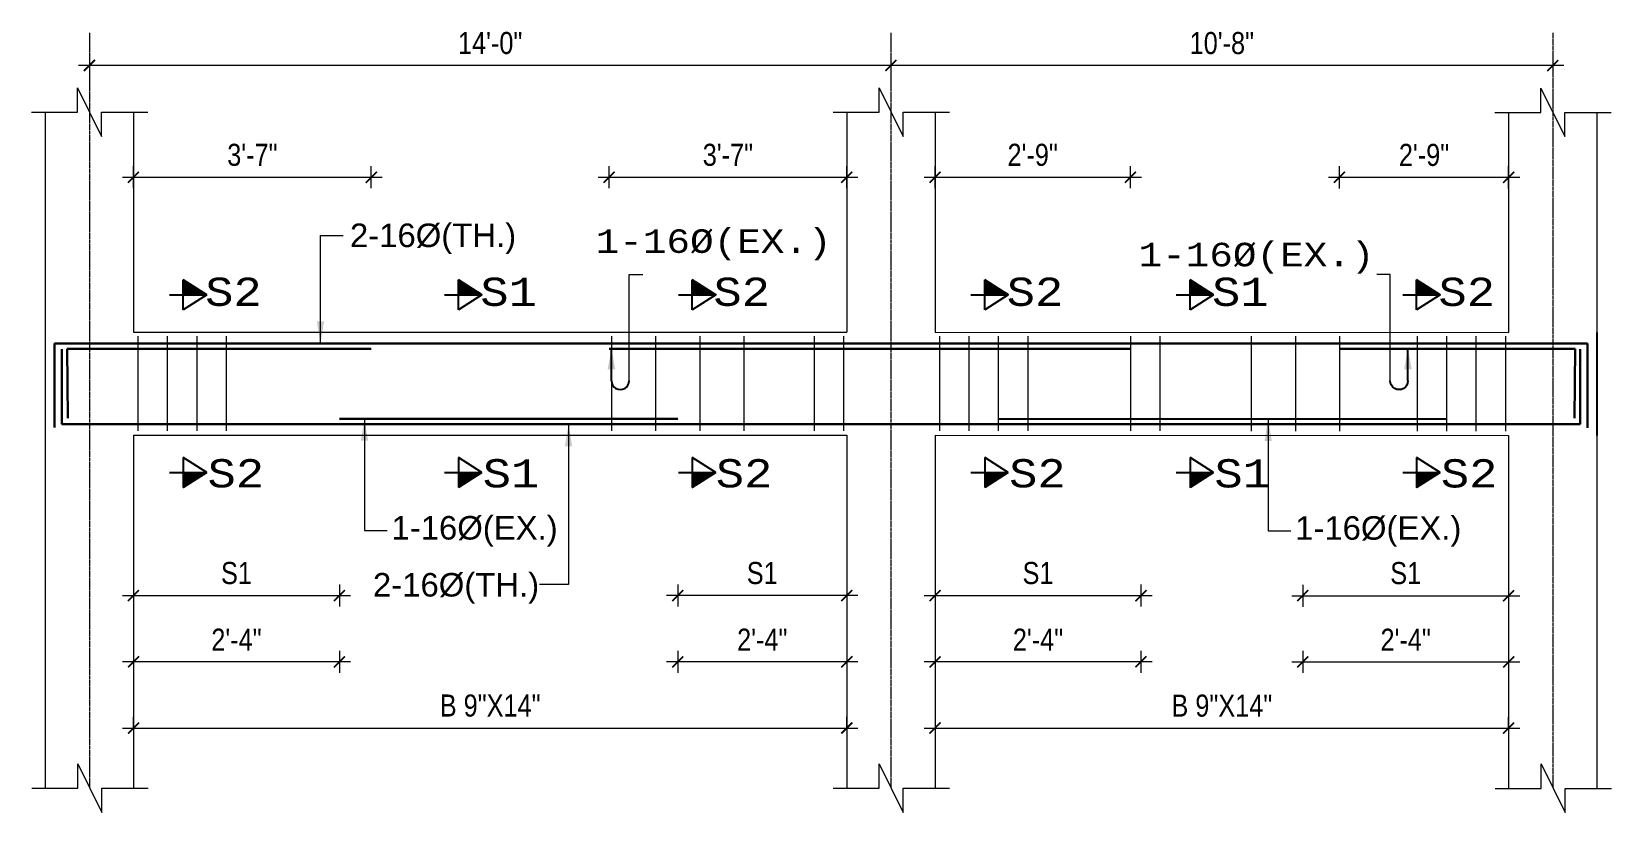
# Model space of a CAD drawing. Header units: inches. Extents: x -2812 to 9774, y -15726 to -746.
# Drawn here: x -1651.9 to -1222.3, y -12113.9 to -11901.6 of the extents above; entities that cross this region are included whole.
import ezdxf

# ---------------------------------------------------------------- set-up
doc = ezdxf.new("R2010")
doc.units = ezdxf.units.IN
doc.header["$LTSCALE"] = 17
doc.header["$MEASUREMENT"] = 0
for name, pattern in [('ACAD_ISO02W100', [15, 12, -3]), ('ACAD_ISO03W100', [30, 12, -18]), ('CENTER2', [1.125, 0.75, -0.125, 0.125, -0.125])]:
    doc.linetypes.add(name, pattern=pattern)
for name, color, linetype, lineweight in [('09 CONTINUITY', 7, 'Continuous', 9), ('15 CENTER', 113, 'CENTER2', 15), ('15 EXT BAR DIMENSION', 130, 'Continuous', 15), ('15 TEXT', 7, 'Continuous', 15), ('20 BEAM ELEVATION', 140, 'ACAD_ISO03W100', 20), ('20 BEAM SECTION ARROW', 7, 'ACAD_ISO02W100', 20), ('20 STIRRUPS', 137, 'Continuous', 20), ('25 BOT BAR', 12, 'Continuous', 25), ('30 EXTRABAR', 6, 'Continuous', 30), ('30 RENFORCEMENT', 12, 'Continuous', 30), ('MARK', 1, 'Continuous', 25), ('Profile ele', 4, 'Continuous', 25), ('RINF', 4, 'Continuous', 25)]:
    doc.layers.add(name, color=color, linetype=linetype, lineweight=lineweight)
doc.layers.add('Dim', color=1, linetype='Continuous')
doc.styles.add('ARIAL', font='arial.ttf')
doc.styles.add('CUNEW', font='cour.ttf')
doc.styles.add('ordinary', font='ARIALN.TTF')
doc.styles.add('TEX8', font='cour.ttf', dxfattribs={"width": 0.75})
doc.dimstyles.new('SUREN 1', dxfattribs={"dimtxt": 0.75, "dimasz": 6, "dimexe": 1.5, "dimexo": 1.5, "dimgap": 1, "dimtad": 1, "dimdec": 1, "dimzin": 3, "dimdsep": 46, "dimlunit": 4, "dimtxsty": 'TEX8', "dimblk": 'ARCHTICK', "dimcen": 0.09375, "dimclrd": 1, "dimclre": 1, "dimclrt": 256, "dimadec": 0, "dimazin": 0, "dimtfac": 0.75, "dimtdec": 1, "dimtmove": 1, "dimatfit": 3, "dimfxl": 1, "dimtolj": 1, "dimtzin": 0, "dimlwd": 9, "dimlwe": 9, "dimarcsym": 0})
doc.dimstyles.new('SUREN 4', dxfattribs={"dimtxt": 4, "dimasz": 3, "dimexe": 3, "dimexo": 0, "dimgap": 3, "dimtad": 1, "dimdec": 0, "dimzin": 3, "dimdsep": 46, "dimlunit": 4, "dimtxsty": 'ordinary', "dimblk": 'ARCHTICK', "dimcen": 8, "dimdle": 3, "dimclrd": 1, "dimclre": 5, "dimclrt": 256, "dimadec": 3, "dimazin": 0, "dimtfac": 1, "dimtdec": 0, "dimtmove": 1, "dimatfit": 3, "dimfxl": 3, "dimfxlon": 1, "dimfrac": 1, "dimtolj": 1, "dimtzin": 0, "dimlwd": 5, "dimlwe": 5, "dimarcsym": 0})

# ---------------------------------------------------------------- blocks, each defined once
blk = doc.blocks.new('_ArchTick')
at = {"color": 0, "linetype": 'ByBlock', "const_width": 0.15}
blk.add_lwpolyline([(-0.5, -0.5), (0.5, 0.5)], dxfattribs=at)
blk = doc.blocks.new('*D969')
at = {"layer": 'Defpoints', "color": 0, "transparency": 16777216}
for p in [(16906.73, -9217.06), (16962.73, -9217.06), (16962.73, -9260.67)]:
    blk.add_point(p, dxfattribs=at)
at = {"layer": 'Dim', "color": 5, "lineweight": 5, "transparency": 16777216}
for p, q in [((16906.73, -9257.67), (16906.73, -9263.67)), ((16962.73, -9257.67), (16962.73, -9263.67))]:
    blk.add_line(p, q, dxfattribs=at)
at = {"layer": 'Dim', "color": 1, "lineweight": 5, "transparency": 16777216}
blk.add_line((16903.73, -9260.67), (16965.73, -9260.67), dxfattribs=at)
at = {"layer": 'Dim', "color": 1, "lineweight": 5, "transparency": 16777216, "xscale": 3, "yscale": 3, "zscale": 3, "rotation": 180}
blk.add_blockref('_ArchTick', (16906.73, -9260.67), dxfattribs=at)
at = {"layer": 'Dim', "color": 1, "lineweight": 5, "transparency": 16777216, "xscale": 3, "yscale": 3, "zscale": 3}
blk.add_blockref('_ArchTick', (16962.73, -9260.67), dxfattribs=at)
at = {"layer": 'Dim', "transparency": 16777216, "insert": (16934.73, -9254.56), "char_height": 6, "attachment_point": 5, "style": 'ordinary'}
blk.add_mtext('\\A1;S1', dxfattribs=at)
blk = doc.blocks.new('*D970')
at = {"layer": 'Defpoints', "color": 0, "transparency": 16777216}
for p in [(16906.73, -9217.06), (16962.73, -9217.06), (16906.73, -9278.67)]:
    blk.add_point(p, dxfattribs=at)
at = {"layer": 'Dim', "color": 5, "lineweight": 5, "transparency": 16777216}
for p, q in [((16906.73, -9275.67), (16906.73, -9281.67)), ((16962.73, -9275.67), (16962.73, -9281.67))]:
    blk.add_line(p, q, dxfattribs=at)
at = {"layer": 'Dim', "color": 1, "lineweight": 5, "transparency": 16777216}
blk.add_line((16965.73, -9278.67), (16903.73, -9278.67), dxfattribs=at)
at = {"layer": 'Dim', "color": 1, "lineweight": 5, "transparency": 16777216, "xscale": 3, "yscale": 3, "zscale": 3, "rotation": 180}
blk.add_blockref('_ArchTick', (16906.73, -9278.67), dxfattribs=at)
at = {"layer": 'Dim', "color": 1, "lineweight": 5, "transparency": 16777216, "xscale": 3, "yscale": 3, "zscale": 3}
blk.add_blockref('_ArchTick', (16962.73, -9278.67), dxfattribs=at)
at = {"layer": 'Dim', "transparency": 16777216, "insert": (16934.73, -9272.65), "char_height": 6, "attachment_point": 5, "style": 'ordinary'}
blk.add_mtext('\\A1;2\'-4"', dxfattribs=at)
blk = doc.blocks.new('*D971')
at = {"layer": 'Defpoints', "color": 0, "transparency": 16777216}
for p in [(17124.73, -9217.06), (17180.73, -9217.06), (17180.73, -9260.67)]:
    blk.add_point(p, dxfattribs=at)
at = {"layer": 'Dim', "color": 5, "lineweight": 5, "transparency": 16777216}
for p, q in [((17124.73, -9257.67), (17124.73, -9263.67)), ((17180.73, -9257.67), (17180.73, -9263.67))]:
    blk.add_line(p, q, dxfattribs=at)
at = {"layer": 'Dim', "color": 1, "lineweight": 5, "transparency": 16777216}
blk.add_line((17121.73, -9260.67), (17183.73, -9260.67), dxfattribs=at)
at = {"layer": 'Dim', "color": 1, "lineweight": 5, "transparency": 16777216, "xscale": 3, "yscale": 3, "zscale": 3, "rotation": 180}
blk.add_blockref('_ArchTick', (17124.73, -9260.67), dxfattribs=at)
at = {"layer": 'Dim', "color": 1, "lineweight": 5, "transparency": 16777216, "xscale": 3, "yscale": 3, "zscale": 3}
blk.add_blockref('_ArchTick', (17180.73, -9260.67), dxfattribs=at)
at = {"layer": 'Dim', "transparency": 16777216, "insert": (17152.73, -9254.56), "char_height": 6, "attachment_point": 5, "style": 'ordinary'}
blk.add_mtext('\\A1;S1', dxfattribs=at)
blk = doc.blocks.new('*D972')
at = {"layer": 'Defpoints', "color": 0, "transparency": 16777216}
for p in [(17124.73, -9217.06), (17180.73, -9217.06), (17124.73, -9278.67)]:
    blk.add_point(p, dxfattribs=at)
at = {"layer": 'Dim', "color": 5, "lineweight": 5, "transparency": 16777216}
for p, q in [((17124.73, -9275.67), (17124.73, -9281.67)), ((17180.73, -9275.67), (17180.73, -9281.67))]:
    blk.add_line(p, q, dxfattribs=at)
at = {"layer": 'Dim', "color": 1, "lineweight": 5, "transparency": 16777216}
blk.add_line((17183.73, -9278.67), (17121.73, -9278.67), dxfattribs=at)
at = {"layer": 'Dim', "color": 1, "lineweight": 5, "transparency": 16777216, "xscale": 3, "yscale": 3, "zscale": 3, "rotation": 180}
blk.add_blockref('_ArchTick', (17124.73, -9278.67), dxfattribs=at)
at = {"layer": 'Dim', "color": 1, "lineweight": 5, "transparency": 16777216, "xscale": 3, "yscale": 3, "zscale": 3}
blk.add_blockref('_ArchTick', (17180.73, -9278.67), dxfattribs=at)
at = {"layer": 'Dim', "transparency": 16777216, "insert": (17152.73, -9272.65), "char_height": 6, "attachment_point": 5, "style": 'ordinary'}
blk.add_mtext('\\A1;2\'-4"', dxfattribs=at)
blk = doc.blocks.new('*D973')
at = {"layer": 'Defpoints', "color": 0, "transparency": 16777216}
for p in [(17054.73, -9217.06), (17100.73, -9217.06), (17054.73, -9260.67)]:
    blk.add_point(p, dxfattribs=at)
at = {"layer": 'Dim', "color": 5, "lineweight": 5, "transparency": 16777216}
for p, q in [((17054.73, -9257.67), (17054.73, -9263.67)), ((17100.73, -9257.67), (17100.73, -9263.67))]:
    blk.add_line(p, q, dxfattribs=at)
at = {"layer": 'Dim', "color": 1, "lineweight": 5, "transparency": 16777216}
blk.add_line((17103.73, -9260.67), (17051.73, -9260.67), dxfattribs=at)
at = {"layer": 'Dim', "color": 1, "lineweight": 5, "transparency": 16777216, "xscale": 3, "yscale": 3, "zscale": 3, "rotation": 180}
blk.add_blockref('_ArchTick', (17054.73, -9260.67), dxfattribs=at)
at = {"layer": 'Dim', "color": 1, "lineweight": 5, "transparency": 16777216, "xscale": 3, "yscale": 3, "zscale": 3}
blk.add_blockref('_ArchTick', (17100.73, -9260.67), dxfattribs=at)
at = {"layer": 'Dim', "transparency": 16777216, "insert": (17077.73, -9254.56), "char_height": 6, "attachment_point": 5, "style": 'ordinary'}
blk.add_mtext('\\A1;S1', dxfattribs=at)
blk = doc.blocks.new('*D974')
at = {"layer": 'Defpoints', "color": 0, "transparency": 16777216}
for p in [(17054.73, -9217.06), (17100.73, -9217.06), (17054.73, -9278.67)]:
    blk.add_point(p, dxfattribs=at)
at = {"layer": 'Dim', "color": 5, "lineweight": 5, "transparency": 16777216}
for p, q in [((17054.73, -9275.67), (17054.73, -9281.67)), ((17100.73, -9275.67), (17100.73, -9281.67))]:
    blk.add_line(p, q, dxfattribs=at)
at = {"layer": 'Dim', "color": 1, "lineweight": 5, "transparency": 16777216}
blk.add_line((17103.73, -9278.67), (17051.73, -9278.67), dxfattribs=at)
at = {"layer": 'Dim', "color": 1, "lineweight": 5, "transparency": 16777216, "xscale": 3, "yscale": 3, "zscale": 3, "rotation": 180}
blk.add_blockref('_ArchTick', (17054.73, -9278.67), dxfattribs=at)
at = {"layer": 'Dim', "color": 1, "lineweight": 5, "transparency": 16777216, "xscale": 3, "yscale": 3, "zscale": 3}
blk.add_blockref('_ArchTick', (17100.73, -9278.67), dxfattribs=at)
at = {"layer": 'Dim', "transparency": 16777216, "insert": (17077.73, -9272.65), "char_height": 6, "attachment_point": 5, "style": 'ordinary'}
blk.add_mtext('\\A1;2\'-4"', dxfattribs=at)
blk = doc.blocks.new('*D975')
at = {"layer": 'Defpoints', "color": 0, "transparency": 16777216}
for p in [(17224.73, -9217.08), (17280.73, -9217.08), (17280.73, -9260.69)]:
    blk.add_point(p, dxfattribs=at)
at = {"layer": 'Dim', "color": 5, "lineweight": 5, "transparency": 16777216}
for p, q in [((17224.73, -9257.69), (17224.73, -9263.69)), ((17280.73, -9257.69), (17280.73, -9263.69))]:
    blk.add_line(p, q, dxfattribs=at)
at = {"layer": 'Dim', "color": 1, "lineweight": 5, "transparency": 16777216}
blk.add_line((17221.73, -9260.69), (17283.73, -9260.69), dxfattribs=at)
at = {"layer": 'Dim', "color": 1, "lineweight": 5, "transparency": 16777216, "xscale": 3, "yscale": 3, "zscale": 3, "rotation": 180}
blk.add_blockref('_ArchTick', (17224.73, -9260.69), dxfattribs=at)
at = {"layer": 'Dim', "color": 1, "lineweight": 5, "transparency": 16777216, "xscale": 3, "yscale": 3, "zscale": 3}
blk.add_blockref('_ArchTick', (17280.73, -9260.69), dxfattribs=at)
at = {"layer": 'Dim', "transparency": 16777216, "insert": (17252.73, -9254.58), "char_height": 6, "attachment_point": 5, "style": 'ordinary'}
blk.add_mtext('\\A1;S1', dxfattribs=at)
blk = doc.blocks.new('*D976')
at = {"layer": 'Defpoints', "color": 0, "transparency": 16777216}
for p in [(17224.73, -9217.08), (17280.73, -9217.08), (17280.73, -9278.69)]:
    blk.add_point(p, dxfattribs=at)
at = {"layer": 'Dim', "color": 5, "lineweight": 5, "transparency": 16777216}
for p, q in [((17224.73, -9275.69), (17224.73, -9281.69)), ((17280.73, -9275.69), (17280.73, -9281.69))]:
    blk.add_line(p, q, dxfattribs=at)
at = {"layer": 'Dim', "color": 1, "lineweight": 5, "transparency": 16777216}
blk.add_line((17221.73, -9278.69), (17283.73, -9278.69), dxfattribs=at)
at = {"layer": 'Dim', "color": 1, "lineweight": 5, "transparency": 16777216, "xscale": 3, "yscale": 3, "zscale": 3, "rotation": 180}
blk.add_blockref('_ArchTick', (17224.73, -9278.69), dxfattribs=at)
at = {"layer": 'Dim', "color": 1, "lineweight": 5, "transparency": 16777216, "xscale": 3, "yscale": 3, "zscale": 3}
blk.add_blockref('_ArchTick', (17280.73, -9278.69), dxfattribs=at)
at = {"layer": 'Dim', "transparency": 16777216, "insert": (17252.73, -9272.67), "char_height": 6, "attachment_point": 5, "style": 'ordinary'}
blk.add_mtext('\\A1;2\'-4"', dxfattribs=at)
blk = doc.blocks.new('*D977')
at = {"layer": 'Defpoints', "color": 0, "transparency": 16777216}
for p in [(16906.73, -9296.67), (17100.73, -9296.67), (17100.73, -9296.67)]:
    blk.add_point(p, dxfattribs=at)
at = {"layer": 'Dim', "color": 5, "lineweight": 5, "transparency": 16777216}
for p, q in [((16906.73, -9296.67), (16906.73, -9293.67)), ((17100.73, -9296.67), (17100.73, -9293.67))]:
    blk.add_line(p, q, dxfattribs=at)
at = {"layer": 'Dim', "color": 1, "lineweight": 5, "transparency": 16777216}
blk.add_line((16903.73, -9296.67), (17103.73, -9296.67), dxfattribs=at)
at = {"layer": 'Dim', "color": 1, "lineweight": 5, "transparency": 16777216, "xscale": 3, "yscale": 3, "zscale": 3, "rotation": 180}
blk.add_blockref('_ArchTick', (16906.73, -9296.67), dxfattribs=at)
at = {"layer": 'Dim', "color": 1, "lineweight": 5, "transparency": 16777216, "xscale": 3, "yscale": 3, "zscale": 3}
blk.add_blockref('_ArchTick', (17100.73, -9296.67), dxfattribs=at)
at = {"layer": 'Dim', "transparency": 16777216, "insert": (17003.73, -9290.6), "char_height": 6, "attachment_point": 5, "style": 'ordinary'}
blk.add_mtext('\\A1;B 9"X14"', dxfattribs=at)
blk = doc.blocks.new('*D978')
at = {"layer": 'Defpoints', "color": 0, "transparency": 16777216}
for p in [(17124.73, -9296.67), (17280.73, -9296.69, 0), (17280.73, -9296.69)]:
    blk.add_point(p, dxfattribs=at)
at = {"layer": 'Dim', "color": 5, "lineweight": 5, "transparency": 16777216}
for p, q in [((17280.73, -9296.69), (17280.73, -9293.69)), ((17124.73, -9296.67), (17124.73, -9299.69))]:
    blk.add_line(p, q, dxfattribs=at)
at = {"layer": 'Dim', "color": 1, "lineweight": 5, "transparency": 16777216}
blk.add_line((17121.73, -9296.69), (17283.73, -9296.69), dxfattribs=at)
at = {"layer": 'Dim', "color": 1, "lineweight": 5, "transparency": 16777216, "xscale": 3, "yscale": 3, "zscale": 3, "rotation": 180}
blk.add_blockref('_ArchTick', (17124.73, -9296.69), dxfattribs=at)
at = {"layer": 'Dim', "color": 1, "lineweight": 5, "transparency": 16777216, "xscale": 3, "yscale": 3, "zscale": 3}
blk.add_blockref('_ArchTick', (17280.73, -9296.69), dxfattribs=at)
at = {"layer": 'Dim', "transparency": 16777216, "insert": (17202.73, -9290.62), "char_height": 6, "attachment_point": 5, "style": 'ordinary'}
blk.add_mtext('\\A1;B 9"X14"', dxfattribs=at)
blk = doc.blocks.new('A$C760A2D39')
at = {"layer": 'MARK', "color": 2}
blk.add_line((0.65, 1.5), (0.65, 6.92), dxfattribs=at)
blk.add_ellipse((2.15, 1.5), major_axis=(-1.06, 1.06), ratio=1, start_param=0.785398, end_param=3.926991, dxfattribs=at)
blk.add_solid([(1.3, 3.47), (0.65, 6.93), (0, 3.47)], dxfattribs=at)
blk = doc.blocks.new('A$C685A745A')
at = {"layer": '20 BEAM ELEVATION', "linetype": 'Continuous', "lineweight": 20, "ltscale": 10}
blk.add_lwpolyline([(3.65, 1.47), (3.65, 19.57), (5.96, 19.57)], dxfattribs=at)
at = {"layer": '20 BEAM SECTION ARROW', "color": 6, "linetype": 'Continuous'}
blk.add_blockref('A$C760A2D39', (0, -0.01), dxfattribs=at)
blk = doc.blocks.new('*D979')
at = {"layer": 'Defpoints', "color": 0, "transparency": 16777216}
for p in [(17177.84, -9146.89), (17124.73, -9189.06), (17177.84, -9193.58)]:
    blk.add_point(p, dxfattribs=at)
at = {"layer": 'Dim', "color": 1, "lineweight": 5, "transparency": 16777216}
blk.add_line((17121.73, -9146.89), (17180.84, -9146.89), dxfattribs=at)
at = {"layer": 'Dim', "color": 5, "lineweight": 5, "transparency": 16777216}
for p, q in [((17124.73, -9149.89), (17124.73, -9143.89)), ((17177.84, -9149.89), (17177.84, -9143.89))]:
    blk.add_line(p, q, dxfattribs=at)
at = {"layer": 'Dim', "color": 1, "lineweight": 5, "transparency": 16777216, "xscale": 3, "yscale": 3, "zscale": 3, "rotation": 180}
blk.add_blockref('_ArchTick', (17124.73, -9146.89), dxfattribs=at)
at = {"layer": 'Dim', "color": 1, "lineweight": 5, "transparency": 16777216, "xscale": 3, "yscale": 3, "zscale": 3}
blk.add_blockref('_ArchTick', (17177.84, -9146.89), dxfattribs=at)
at = {"layer": 'Dim', "transparency": 16777216, "insert": (17151.28, -9140.83), "char_height": 6, "attachment_point": 5, "style": 'ordinary'}
blk.add_mtext('\\A1;2\'-9"', dxfattribs=at)
blk = doc.blocks.new('*D980')
at = {"layer": 'Defpoints', "color": 0, "transparency": 16777216}
for p in [(17280.73, -9146.91), (17280.73, -9189.08), (17234.72, -9193.58)]:
    blk.add_point(p, dxfattribs=at)
at = {"layer": 'Dim', "color": 1, "lineweight": 5, "transparency": 16777216}
blk.add_line((17231.72, -9146.91), (17283.73, -9146.91), dxfattribs=at)
at = {"layer": 'Dim', "color": 5, "lineweight": 5, "transparency": 16777216}
for p, q in [((17234.72, -9149.91), (17234.72, -9143.91)), ((17280.73, -9149.91), (17280.73, -9143.91))]:
    blk.add_line(p, q, dxfattribs=at)
at = {"layer": 'Dim', "color": 1, "lineweight": 5, "transparency": 16777216, "xscale": 3, "yscale": 3, "zscale": 3, "rotation": 180}
blk.add_blockref('_ArchTick', (17234.72, -9146.91), dxfattribs=at)
at = {"layer": 'Dim', "color": 1, "lineweight": 5, "transparency": 16777216, "xscale": 3, "yscale": 3, "zscale": 3}
blk.add_blockref('_ArchTick', (17280.73, -9146.91), dxfattribs=at)
at = {"layer": 'Dim', "transparency": 16777216, "insert": (17257.72, -9140.85), "char_height": 6, "attachment_point": 5, "style": 'ordinary'}
blk.add_mtext('\\A1;2\'-9"', dxfattribs=at)
blk = doc.blocks.new('*D981')
at = {"layer": 'Defpoints', "color": 0, "transparency": 16777216}
for p in [(16971.39, -9146.89), (16906.73, -9189.06), (16971.39, -9193.57, 0)]:
    blk.add_point(p, dxfattribs=at)
at = {"layer": 'Dim', "color": 1, "lineweight": 5, "transparency": 16777216}
blk.add_line((16903.73, -9146.89), (16974.39, -9146.89), dxfattribs=at)
at = {"layer": 'Dim', "color": 5, "lineweight": 5, "transparency": 16777216}
for p, q in [((16906.73, -9149.89), (16906.73, -9143.89)), ((16971.39, -9149.89), (16971.39, -9143.89))]:
    blk.add_line(p, q, dxfattribs=at)
at = {"layer": 'Dim', "color": 1, "lineweight": 5, "transparency": 16777216, "xscale": 3, "yscale": 3, "zscale": 3, "rotation": 180}
blk.add_blockref('_ArchTick', (16906.73, -9146.89), dxfattribs=at)
at = {"layer": 'Dim', "color": 1, "lineweight": 5, "transparency": 16777216, "xscale": 3, "yscale": 3, "zscale": 3}
blk.add_blockref('_ArchTick', (16971.39, -9146.89), dxfattribs=at)
at = {"layer": 'Dim', "transparency": 16777216, "insert": (16939.06, -9140.83), "char_height": 6, "attachment_point": 5, "style": 'ordinary'}
blk.add_mtext('\\A1;3\'-7"', dxfattribs=at)
blk = doc.blocks.new('*D982')
at = {"layer": 'Defpoints', "color": 0, "transparency": 16777216}
for p in [(17100.73, -9146.89), (17036.06, -9189.06), (17100.73, -9193.57, 0)]:
    blk.add_point(p, dxfattribs=at)
at = {"layer": 'Dim', "color": 1, "lineweight": 5, "transparency": 16777216}
blk.add_line((17033.06, -9146.89), (17103.73, -9146.89), dxfattribs=at)
at = {"layer": 'Dim', "color": 5, "lineweight": 5, "transparency": 16777216}
for p, q in [((17036.06, -9149.89), (17036.06, -9143.89)), ((17100.73, -9149.89), (17100.73, -9143.89))]:
    blk.add_line(p, q, dxfattribs=at)
at = {"layer": 'Dim', "color": 1, "lineweight": 5, "transparency": 16777216, "xscale": 3, "yscale": 3, "zscale": 3, "rotation": 180}
blk.add_blockref('_ArchTick', (17036.06, -9146.89), dxfattribs=at)
at = {"layer": 'Dim', "color": 1, "lineweight": 5, "transparency": 16777216, "xscale": 3, "yscale": 3, "zscale": 3}
blk.add_blockref('_ArchTick', (17100.73, -9146.89), dxfattribs=at)
at = {"layer": 'Dim', "transparency": 16777216, "insert": (17068.39, -9140.83), "char_height": 6, "attachment_point": 5, "style": 'ordinary'}
blk.add_mtext('\\A1;3\'-7"', dxfattribs=at)
blk = doc.blocks.new('*D1429')
at = {"layer": 'Defpoints', "color": 0, "transparency": 16777216}
for p in [(16894.73, -9107.58), (17112.73, -9107.58), (16894.73, -9116.48)]:
    blk.add_point(p, dxfattribs=at)
at = {"layer": 'Dim', "color": 1, "lineweight": 5, "transparency": 16777216}
blk.add_line((17115.73, -9116.48), (16891.73, -9116.48), dxfattribs=at)
at = {"layer": 'Dim', "color": 5, "lineweight": 5, "transparency": 16777216}
for p, q in [((16894.73, -9113.48), (16894.73, -9119.48)), ((17112.73, -9113.48), (17112.73, -9119.48))]:
    blk.add_line(p, q, dxfattribs=at)
at = {"layer": 'Dim', "color": 1, "lineweight": 5, "transparency": 16777216, "xscale": 3, "yscale": 3, "zscale": 3, "rotation": 180}
blk.add_blockref('_ArchTick', (16894.73, -9116.48), dxfattribs=at)
at = {"layer": 'Dim', "color": 1, "lineweight": 5, "transparency": 16777216, "xscale": 3, "yscale": 3, "zscale": 3}
blk.add_blockref('_ArchTick', (17112.73, -9116.48), dxfattribs=at)
at = {"layer": 'Dim', "transparency": 16777216, "insert": (17003.73, -9110.42), "char_height": 6, "attachment_point": 5, "style": 'ordinary'}
blk.add_mtext('\\A1;14\'-0"', dxfattribs=at)
blk = doc.blocks.new('*D1430')
at = {"layer": 'Defpoints', "color": 0, "transparency": 16777216}
for p in [(17112.73, -9107.58), (17292.73, -9107.6, 0), (17112.73, -9116.5)]:
    blk.add_point(p, dxfattribs=at)
at = {"layer": 'Dim', "color": 1, "lineweight": 5, "transparency": 16777216}
blk.add_line((17295.73, -9116.5), (17109.73, -9116.5), dxfattribs=at)
at = {"layer": 'Dim', "color": 5, "lineweight": 5, "transparency": 16777216}
for p, q in [((17112.73, -9113.5), (17112.73, -9119.5)), ((17292.73, -9113.5), (17292.73, -9119.5))]:
    blk.add_line(p, q, dxfattribs=at)
at = {"layer": 'Dim', "color": 1, "lineweight": 5, "transparency": 16777216, "xscale": 3, "yscale": 3, "zscale": 3, "rotation": 180}
blk.add_blockref('_ArchTick', (17112.73, -9116.5), dxfattribs=at)
at = {"layer": 'Dim', "color": 1, "lineweight": 5, "transparency": 16777216, "xscale": 3, "yscale": 3, "zscale": 3}
blk.add_blockref('_ArchTick', (17292.73, -9116.5), dxfattribs=at)
at = {"layer": 'Dim', "transparency": 16777216, "insert": (17202.73, -9110.44), "char_height": 6, "attachment_point": 5, "style": 'ordinary'}
blk.add_mtext('\\A1;10\'-8"', dxfattribs=at)
blk = doc.blocks.new('BS5')
at = {"layer": 'RINF'}
h = blk.add_hatch(dxfattribs=at)
h.set_pattern_fill('ANSI31', color=1, scale=0.029257, style=0)
h.set_pattern_definition([(135.000000013, (-53009.1867894, -24567.486549), (0.00271529004177, 0.00271529004057), [])])
h.paths.add_polyline_path([(16920.23, -9174.76), (16926.63, -9178.85), (16920.23, -9178.85)])
h = blk.add_hatch(dxfattribs=at)
h.set_pattern_fill('ANSI31', color=1, scale=0.029257, style=0)
h.set_pattern_definition([(135.000000013, (-52934.346528, -24567.486549), (0.00271529004177, 0.00271529004057), [])])
h.paths.add_polyline_path([(16995.07, -9174.76), (17001.47, -9178.85), (16995.07, -9178.85)])
h = blk.add_hatch(dxfattribs=at)
h.set_pattern_fill('ANSI31', color=1, scale=0.029257, style=0)
h.set_pattern_definition([(135.000000013, (-52870.7125903, -24567.486549), (0.00271529004177, 0.00271529004057), [])])
h.paths.add_polyline_path([(17058.7, -9174.76), (17065.11, -9178.85), (17058.7, -9178.85)])
h = blk.add_hatch(dxfattribs=at)
h.set_pattern_fill('ANSI31', color=1, scale=0.029257, style=0)
h.set_pattern_definition([(135.000000013, (-52791.1867894, -24567.486549), (0.00271529004177, 0.00271529004057), [])])
h.paths.add_polyline_path([(17138.23, -9174.76), (17144.63, -9178.85), (17138.23, -9178.85)])
h = blk.add_hatch(dxfattribs=at)
h.set_pattern_fill('ANSI31', color=1, scale=0.029257, style=0)
h.set_pattern_definition([(135.000000013, (-53133.346528, -24567.496407), (0.00271529004177, 0.00271529004057), [])])
h.paths.add_polyline_path([(17194.07, -9174.77), (17200.47, -9178.86), (17194.07, -9178.86)])
h = blk.add_hatch(dxfattribs=at)
h.set_pattern_fill('ANSI31', color=1, scale=0.029257, style=0)
h.set_pattern_definition([(135.000000013, (-52673.7545873, -24567.506265), (0.00271529004177, 0.00271529004057), [])])
h.paths.add_polyline_path([(17255.66, -9174.78), (17262.06, -9178.87), (17255.66, -9178.87)])
h = blk.add_hatch(dxfattribs=at)
h.set_pattern_fill('ANSI31', color=1, scale=1.6, style=0)
h.set_pattern_definition([(135.000000013, (-3778082.79719, -826360.30706), (0.148492424155, 0.148492424089), [])])
h.paths.add_polyline_path([(16920.23, -9231.25), (16926.63, -9227.16), (16920.23, -9227.16)])
h = blk.add_hatch(dxfattribs=at)
h.set_pattern_fill('ANSI31', color=1, scale=1.6, style=0)
h.set_pattern_definition([(135.000000013, (-3778007.95692, -826360.30706), (0.148492424155, 0.148492424089), [])])
h.paths.add_polyline_path([(16995.07, -9231.25), (17001.47, -9227.16), (16995.07, -9227.16)])
h = blk.add_hatch(dxfattribs=at)
h.set_pattern_fill('ANSI31', color=1, scale=1.6, style=0)
h.set_pattern_definition([(135.000000013, (-3777944.32299, -826360.30706), (0.148492424155, 0.148492424089), [])])
h.paths.add_polyline_path([(17058.7, -9231.25), (17065.11, -9227.16), (17058.7, -9227.16)])
h = blk.add_hatch(dxfattribs=at)
h.set_pattern_fill('ANSI31', color=1, scale=1.6, style=0)
h.set_pattern_definition([(135.000000013, (-3777864.79719, -826360.30706), (0.148492424155, 0.148492424089), [])])
h.paths.add_polyline_path([(17138.23, -9231.25), (17144.63, -9227.16), (17138.23, -9227.16)])
h = blk.add_hatch(dxfattribs=at)
h.set_pattern_fill('ANSI31', color=1, scale=1.6, style=0)
h.set_pattern_definition([(135.000000013, (-3778206.95692, -826360.31692), (0.148492424155, 0.148492424089), [])])
h.paths.add_polyline_path([(17194.07, -9231.26), (17200.47, -9227.17), (17194.07, -9227.17)])
h = blk.add_hatch(dxfattribs=at)
h.set_pattern_fill('ANSI31', color=1, scale=1.6, style=0)
h.set_pattern_definition([(135.000000013, (-3777747.36498, -826360.32677), (0.148492424155, 0.148492424089), [])])
h.paths.add_polyline_path([(17255.66, -9231.27), (17262.06, -9227.18), (17255.66, -9227.18)])
at = {"layer": '09 CONTINUITY', "color": 2, "lineweight": 5, "ltscale": 25}
for points in [[(16879.01, -9129.23), (16891.51, -9129.23), (16891.51, -9122.6), (16898.05, -9135.78), (16898.05, -9129.23), (16910.63, -9129.23)], [(17097.01, -9129.23), (17109.51, -9129.23), (17109.51, -9122.6), (17116.05, -9135.78), (17116.05, -9129.23), (17128.63, -9129.23)], [(16879.05, -9313.06), (16891.56, -9313.06), (16891.56, -9306.43), (16898.09, -9319.61), (16898.09, -9313.06), (16910.68, -9313.06)], [(17097.05, -9313.06), (17109.56, -9313.06), (17109.56, -9306.43), (17116.09, -9319.61), (17116.09, -9313.06), (17128.68, -9313.06)]]:
    blk.add_lwpolyline(points, dxfattribs=at)
at = {"layer": '09 CONTINUITY', "color": 2, "lineweight": 5, "ltscale": 25, "elevation": 0}
for points in [[(17277.01, -9129.25), (17289.51, -9129.25), (17289.51, -9122.62), (17296.05, -9135.79), (17296.05, -9129.25), (17308.63, -9129.25)], [(17277.05, -9313.08), (17289.56, -9313.08), (17289.56, -9306.45), (17296.09, -9319.63), (17296.09, -9313.08), (17308.68, -9313.08)]]:
    blk.add_lwpolyline(points, dxfattribs=at)
at = {"layer": '15 CENTER', "ltscale": 0.05}
for p, q in [((16894.73, -9107.58), (16894.73, -9312.82)), ((17112.73, -9107.58), (17112.73, -9312.82)), ((17292.73, -9107.6, 0), (17292.73, -9312.84, 0))]:
    blk.add_line(p, q, dxfattribs=at)
at = {"layer": '20 BEAM ELEVATION', "linetype": 'ByBlock', "ltscale": 20}
for p, q in [((16882.73, -9129.23), (16882.73, -9217.06)), ((16906.73, -9129.23), (16906.73, -9189.06)), ((17100.73, -9129.23), (17100.73, -9189.06)), ((17124.73, -9129.23), (17124.73, -9189.06)), ((17280.73, -9129.25, 0), (17280.73, -9189.08, 0)), ((17304.73, -9129.25, 0), (17304.73, -9189.08, 0)), ((16906.73, -9189.06), (17100.73, -9189.06)), ((17124.73, -9189.06), (17280.73, -9189.08, 0)), ((16882.73, -9217.06), (16882.73, -9313.06)), ((16906.73, -9217.06), (16906.73, -9313.06)), ((16906.73, -9217.06), (17100.73, -9217.06)), ((17100.73, -9217.06), (17100.73, -9313.06)), ((17124.73, -9217.06), (17124.73, -9313.06)), ((17124.73, -9217.06), (17280.73, -9217.08, 0)), ((17280.73, -9217.08, 0), (17280.73, -9313.08, 0)), ((17304.73, -9217.08, 0), (17304.73, -9313.08, 0))]:
    blk.add_line(p, q, dxfattribs=at)
at = {"layer": '20 STIRRUPS'}
for p, q in [((16907.92, -9190.12), (16907.92, -9215.89)), ((16915.92, -9190.12), (16915.92, -9215.89)), ((16923.92, -9190.12), (16923.92, -9215.89)), ((16931.92, -9190.12), (16931.92, -9215.89)), ((17036.72, -9190.12), (17036.72, -9215.89)), ((17048.72, -9190.12), (17048.72, -9215.89)), ((17060.72, -9190.12), (17060.72, -9215.89)), ((17072.72, -9190.12), (17072.72, -9215.89)), ((17091.84, -9190.12), (17091.84, -9215.89)), ((17099.84, -9190.12), (17099.84, -9215.89)), ((17125.92, -9190.12), (17125.92, -9215.89)), ((17133.92, -9190.12), (17133.92, -9215.89)), ((17141.92, -9190.12), (17141.92, -9215.89)), ((17149.92, -9190.12), (17149.92, -9215.89)), ((17177.84, -9190.12), (17177.84, -9215.89)), ((17185.84, -9190.12), (17185.84, -9215.89)), ((17210.72, -9190.14, 0), (17210.72, -9215.91, 0)), ((17222.72, -9190.14, 0), (17222.72, -9215.91, 0)), ((17234.72, -9190.14, 0), (17234.72, -9215.91, 0)), ((17255.84, -9190.14, 0), (17255.84, -9215.91, 0)), ((17263.84, -9190.14, 0), (17263.84, -9215.91, 0)), ((17271.84, -9190.14, 0), (17271.84, -9215.91, 0)), ((17279.84, -9190.14, 0), (17279.84, -9215.91, 0))]:
    blk.add_line(p, q, dxfattribs=at)
at = {"layer": '30 EXTRABAR', "lineweight": 30, "ltscale": 0.75}
for p, q in [((16888.71, -9193.56, 0), (16888.85, -9212.38, 0)), ((17234.72, -9193.58, 0), (17298.78, -9193.58, 0)), ((17298.78, -9193.58, 0), (17298.6, -9212.4, 0)), ((16962.73, -9212.59), (17054.73, -9212.6)), ((17141.92, -9212.61), (17263.84, -9212.64, 0))]:
    blk.add_line(p, q, dxfattribs=at)
at = {"layer": '30 EXTRABAR', "lineweight": 30, "ltscale": 0.75, "elevation": 0, "flags": 128}
for points in [[(16888.71, -9193.56), (16971.39, -9193.57)], [(17036.06, -9193.56), (17177.84, -9193.58)]]:
    blk.add_lwpolyline(points, dxfattribs=at)
at = {"layer": '30 RENFORCEMENT', "lineweight": 30, "ltscale": 0.75}
for p, q in [((16885.26, -9192.09), (16885.26, -9214.98)), ((16885.26, -9192.11), (17302.2, -9192.11, 0)), ((16887.26, -9193.62), (16887.26, -9214.06)), ((17300.2, -9193.64, 0), (17300.2, -9214.08, 0)), ((17302.2, -9192.11, 0), (17302.2, -9215, 0)), ((16887.26, -9214.06), (16888.41, -9214.06)), ((16888.41, -9214.06), (17300.2, -9214.08, 0))]:
    blk.add_line(p, q, dxfattribs=at)
at = {"layer": 'Profile ele'}
blk.add_line((17304.73, -9189.08, 0), (17304.73, -9217.08, 0), dxfattribs=at)
at = {"layer": 'RINF', "color": 1}
for p, q in [((16920.23, -9182.94), (16920.23, -9174.76)), ((16926.63, -9178.85), (16920.23, -9174.76)), ((16995.07, -9182.94), (16995.07, -9174.76)), ((17001.47, -9178.85), (16995.07, -9174.76)), ((17058.7, -9182.94), (17058.7, -9174.76)), ((17065.11, -9178.85), (17058.7, -9174.76)), ((17138.23, -9182.94), (17138.23, -9174.76)), ((17144.63, -9178.85), (17138.23, -9174.76)), ((17194.07, -9182.95, 0), (17194.07, -9174.77, 0)), ((17200.47, -9178.86, 0), (17194.07, -9174.77, 0)), ((17255.66, -9182.96, 0), (17255.66, -9174.78, 0)), ((17262.06, -9178.87, 0), (17255.66, -9174.78, 0)), ((16916.49, -9178.85), (16926.63, -9178.85)), ((16926.63, -9178.85), (16920.23, -9182.94)), ((16991.33, -9178.85), (17001.47, -9178.85)), ((17001.47, -9178.85), (16995.07, -9182.94)), ((17054.96, -9178.85), (17065.11, -9178.85)), ((17065.11, -9178.85), (17058.7, -9182.94)), ((17134.49, -9178.85), (17144.63, -9178.85)), ((17144.63, -9178.85), (17138.23, -9182.94)), ((17190.33, -9178.86, 0), (17200.47, -9178.86, 0)), ((17200.47, -9178.86, 0), (17194.07, -9182.95, 0)), ((17251.92, -9178.87, 0), (17262.06, -9178.87, 0)), ((17262.06, -9178.87, 0), (17255.66, -9182.96, 0)), ((16920.23, -9223.07, 0), (16920.23, -9231.25, 0)), ((16926.63, -9227.16, 0), (16920.23, -9223.07, 0)), ((16995.07, -9223.07, 0), (16995.07, -9231.25, 0)), ((17001.47, -9227.16, 0), (16995.07, -9223.07, 0)), ((17058.7, -9223.07, 0), (17058.7, -9231.25, 0)), ((17065.11, -9227.16, 0), (17058.7, -9223.07, 0)), ((17138.23, -9223.07, 0), (17138.23, -9231.25, 0)), ((17144.63, -9227.16, 0), (17138.23, -9223.07, 0)), ((17194.07, -9223.08, 0), (17194.07, -9231.26, 0)), ((17200.47, -9227.17, 0), (17194.07, -9223.08, 0)), ((17255.66, -9223.09, 0), (17255.66, -9231.27, 0)), ((17262.06, -9227.18, 0), (17255.66, -9223.09, 0)), ((16916.49, -9227.16, 0), (16926.63, -9227.16, 0)), ((16926.63, -9227.16, 0), (16920.23, -9231.25, 0)), ((16991.33, -9227.16, 0), (17001.47, -9227.16, 0)), ((17001.47, -9227.16, 0), (16995.07, -9231.25, 0)), ((17054.96, -9227.16, 0), (17065.11, -9227.16, 0)), ((17065.11, -9227.16, 0), (17058.7, -9231.25, 0)), ((17134.49, -9227.16, 0), (17144.63, -9227.16, 0)), ((17144.63, -9227.16, 0), (17138.23, -9231.25, 0)), ((17190.33, -9227.17, 0), (17200.47, -9227.17, 0)), ((17200.47, -9227.17, 0), (17194.07, -9231.26, 0)), ((17251.92, -9227.18, 0), (17262.06, -9227.18, 0)), ((17262.06, -9227.18, 0), (17255.66, -9231.27, 0))]:
    blk.add_line(p, q, dxfattribs=at)
at = {"layer": '15 EXT BAR DIMENSION', "xscale": -1.599999999998545, "yscale": 1.599999999998545, "zscale": 1.600000000000193}
blk.add_blockref('A$C685A745A', (17254.38, -9204.64, 0), dxfattribs=at)
at = {"layer": '15 TEXT', "xscale": 1.600000000000364, "yscale": 1.600000000000364, "zscale": 1.600000000000364}
blk.add_blockref('A$C685A745A', (17035.68, -9204.63), dxfattribs=at)
at = {"layer": '15 EXT BAR DIMENSION', "style": 'CUNEW'}
for p in [(17032.43, -9167.46), (17180.08, -9171.11, 0)]:
    blk.add_text('1-16%%C(EX.)', height=6.4, dxfattribs=at).set_placement(p)
at = {"layer": '15 TEXT', "style": 'ARIAL'}
for s, p in [('2-16%%C(TH.)', (16965.59, -9165.88, 0)), ('1-16%%C(EX.)', (16976.88, -9245.42, 0)), ('1-16%%C(EX.)', (17222.66, -9245.47, 0)), ('2-16%%C(TH.)', (16971.85, -9260.92, 0))]:
    blk.add_text(s, height=6.4, dxfattribs=at).set_placement(p)
at = {"layer": '20 BEAM SECTION ARROW', "color": 2, "style": 'CUNEW'}
for s, p in [('S2', (16926.21, -9181.87)), ('S1', (17001.05, -9181.87)), ('S2', (17064.45, -9181.87, 0)), ('S2', (17144.21, -9181.87)), ('S1', (17200.05, -9181.88, 0)), ('S2', (17261.64, -9181.89, 0)), ('S2', (16926.86, -9231.24, 0)), ('S1', (17001.7, -9231.24, 0)), ('S2', (17065.1, -9231.24)), ('S2', (17144.86, -9231.24, 0)), ('S1', (17200.7, -9231.25, 0)), ('S2', (17262.29, -9231.26, 0))]:
    blk.add_text(s, height=7.68, rotation=360, dxfattribs=at).set_placement(p)
at = {"layer": 'Dim'}
for base, p1, p2, text, picture, middle in [((16894.73, -9116.48), (17112.73, -9107.58), (16894.73, -9107.58), '14\'-0"', '*D1429', (17003.73, -9110.42)), ((17112.73, -9116.5), (17292.73, -9107.6, 0), (17112.73, -9107.58), '10\'-8"', '*D1430', (17202.73, -9110.44)), ((16971.39, -9146.89), (16906.73, -9189.06), (16971.39, -9193.57, 0), '3\'-7"', '*D981', (16939.06, -9140.83)), ((17100.73, -9146.89), (17036.06, -9189.06), (17100.73, -9193.57, 0), '3\'-7"', '*D982', (17068.39, -9140.83)), ((17177.84, -9146.89), (17124.73, -9189.06), (17177.84, -9193.58), '2\'-9"', '*D979', (17151.28, -9140.83)), ((17280.73, -9146.91, 0), (17234.72, -9193.58, 0), (17280.73, -9189.08, 0), '2\'-9"', '*D980', (17257.72, -9140.85, 0)), ((16962.73, -9260.67), (16906.73, -9217.06), (16962.73, -9217.06), 'S1', '*D969', (16934.73, -9254.56)), ((16906.73, -9278.67), (16962.73, -9217.06), (16906.73, -9217.06), '2\'-4"', '*D970', (16934.73, -9272.65)), ((17054.73, -9260.67), (17100.73, -9217.06), (17054.73, -9217.06), 'S1', '*D973', (17077.73, -9254.56)), ((17054.73, -9278.67), (17100.73, -9217.06), (17054.73, -9217.06), '2\'-4"', '*D974', (17077.73, -9272.65)), ((17180.73, -9260.67), (17124.73, -9217.06), (17180.73, -9217.06), 'S1', '*D971', (17152.73, -9254.56)), ((17124.73, -9278.67), (17180.73, -9217.06), (17124.73, -9217.06), '2\'-4"', '*D972', (17152.73, -9272.65)), ((17280.73, -9260.69, 0), (17224.73, -9217.08, 0), (17280.73, -9217.08, 0), 'S1', '*D975', (17252.73, -9254.58, 0)), ((17280.73, -9278.69, 0), (17224.73, -9217.08, 0), (17280.73, -9217.08, 0), '2\'-4"', '*D976', (17252.73, -9272.67, 0)), ((17100.73, -9296.67), (16906.73, -9296.67), (17100.73, -9296.67), 'B 9"X14"', '*D977', (17003.73, -9290.6)), ((17280.73, -9296.69), (17124.73, -9296.67), (17280.73, -9296.69, 0), 'B 9"X14"', '*D978', (17202.73, -9290.62))]:
    dim = blk.add_linear_dim(base=base, p1=p1, p2=p2, text=text, dimstyle='SUREN 4', override={"dimtxt": 6}, dxfattribs=at)
    dim.commit()
    dim.dimension.update_dxf_attribs({"geometry": picture, "text_midpoint": middle})
at = {"layer": '15 TEXT'}
for points in [[(16957.57, -9192.06, 0), (16957.57, -9162.72, 0), (16963.75, -9162.72, 0)], [(16969.53, -9212.56, 0), (16969.56, -9242.98, 0), (16975.74, -9242.98, 0)], [(17025.03, -9214.06, 0), (17025.06, -9257.67, 0), (17017.1, -9257.67, 0)], [(17215.31, -9212.61, 0), (17215.34, -9243.03, 0), (17221.52, -9243.03, 0)]]:
    blk.add_leader(points, dimstyle='SUREN 1', dxfattribs=at)

msp = doc.modelspace()

# ---------------------------------------------------------------- block references
at = {"layer": '25 BOT BAR'}
msp.add_blockref('BS5', (-18530.95, -2794.29, 0), dxfattribs=at)

doc.saveas('drawing.dxf')
